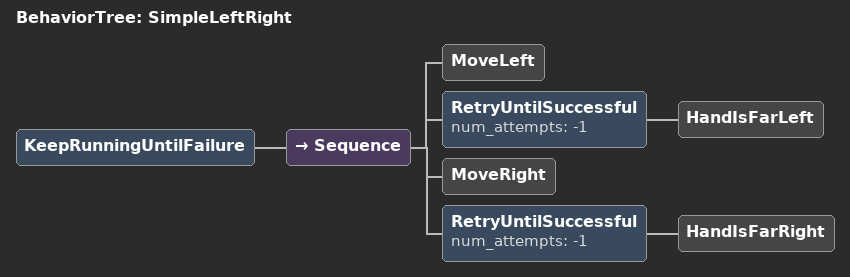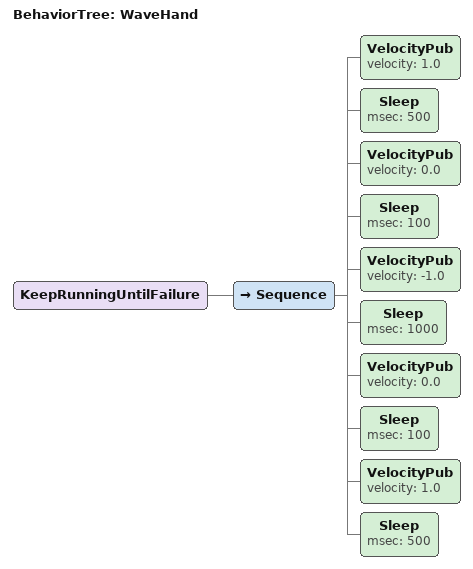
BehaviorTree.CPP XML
<?xml version="1.0" encoding="UTF-8"?>
<root BTCPP_format="4"
      main_tree_to_execute="WaveHand">
  <BehaviorTree ID="SimpleLeftRight">
    <KeepRunningUntilFailure>
      <Sequence>
        <MoveLeft/>
        <RetryUntilSuccessful num_attempts="-1">
          <HandIsFarLeft/>
        </RetryUntilSuccessful>
        <MoveRight/>
        <RetryUntilSuccessful num_attempts="-1">
          <HandIsFarRight/>
        </RetryUntilSuccessful>
      </Sequence>
    </KeepRunningUntilFailure>
  </BehaviorTree>

  <BehaviorTree ID="WaveHand">
    <KeepRunningUntilFailure>
      <Sequence>
        <VelocityPub velocity="1.0"/>
        <Sleep msec="500"/>
        <VelocityPub velocity="0.0"/>
        <Sleep msec="100"/>
        <VelocityPub velocity="-1.0"/>
        <Sleep msec="1000"/>
        <VelocityPub velocity="0.0"/>
        <Sleep msec="100"/>
        <VelocityPub velocity="1.0"/>
        <Sleep msec="500"/>
      </Sequence>
    </KeepRunningUntilFailure>
  </BehaviorTree>

</root>
